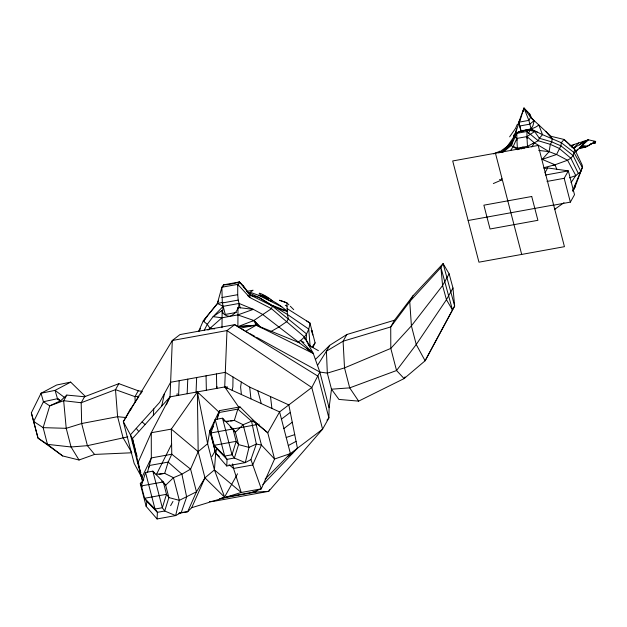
<?xml version="1.0" encoding="UTF-8"?>
<svg xmlns="http://www.w3.org/2000/svg" width="627" height="627" viewBox="0 0 627 627"><rect width="100%" height="100%" fill="white"/><g stroke="black" fill="none" stroke-linecap="round" stroke-linejoin="round"><path stroke-width="0.94" d="M236.497 312.411L225.289 314.44L222.319 302.974L221.864 287.237L223.525 284.846L239.404 281.962L243.292 285.74L250.087 294.956L272.345 306.015L306.619 333.972L306.117 339.732M240.235 307.951L238.197 300.098L237.704 294.682L237.743 284.352L239.404 281.962L250.087 294.956L249.828 297.504L271.467 308.672L304.354 336.887L309.926 346.026M233.025 377.007L232.86 387L232.147 390.323M452.976 288.005L446.44 299.698L416.242 344.505L396.546 370.526L349.701 387.862L331.495 389.202L338.933 399.423L358.628 401.131L404.117 378.575L425.106 360.791L454.646 306.054L452.976 288.005L449.128 273.85L443.101 263.599L412.919 295.866L394.477 320.232L346.833 334.512L329.7 345.336L326.424 351.191L327.325 373.12L331.495 389.202L329.097 407.769L328.893 417.927L322.591 429.189L268.685 491.341L213.995 501.263L209.355 501.537M574.881 185.968L574.849 187.489L573.094 190.859M221.997 327.709L222.123 310.389A11.341 8.394 -26.6 0 0 229.858 316.353A11.341 8.394 -26.6 0 0 237.994 307.504L253.355 309.354L262.431 314.299L313.281 353.503L319.833 372.046L329.097 407.769M299.628 342.859L256.263 325.186L237.892 326.651L237.994 307.504M166.351 404.807L170.035 396.86L172.307 340.485L179.988 334.583L234.678 324.668L244.812 330.797M178.601 395.308L179.189 380.699M187.175 393.756L187.763 379.147M196.055 392.141L196.651 377.532M219.45 412.542L197.372 391.906L198.171 451.659L204.966 477.86L191.705 507.698L187.677 511.726L181.25 512.557L175.631 515.59L157.071 518.952L157.401 512.33L155.018 509.053L144.571 498.277L141.365 485.917L145.535 472.492L152.847 471.159L163.294 481.936L165.677 485.212L168.882 497.572L164.713 511.005L157.401 512.33L146.953 501.553L144.571 498.277L166.5 494.303L168.882 497.572L179.33 500.354L196.463 491.803L204.966 477.86L214.41 469.913L215.672 453.368L209.802 430.71L219.521 410.614L239.976 406.907L255.573 422.41L267.768 432.802L274.563 459.003L261.31 488.841L252.046 492.336L221.974 497.791M217.467 416.853L219.278 412.48L237.829 409.117L251.56 421.187L256.325 444.049L250.918 459.591L245.298 462.616L226.739 465.986L227.068 459.356L224.685 456.08L214.238 445.303L211.033 432.943L215.202 419.518L222.514 418.193L232.962 428.97L235.344 432.238L238.55 444.598L234.38 458.031L227.068 459.356L216.621 448.579L214.238 445.303L236.167 441.33L238.55 444.598L248.997 447.388L256.325 444.049L261.443 445.068L274.563 459.003L290.395 453.587L322.591 429.189L311.784 387.51L226.99 330.57L172.307 340.485L123.339 421.689L134.147 463.377L142.047 478.017M153.364 415.372L153.756 408.922M176.971 395.606L177.159 393.678M216.934 386.467L216.746 388.387L216.448 373.943M551.008 136.302L552.073 138.826L551.776 141.882L550.341 144.351L549.087 151.663L542.222 159.376L555.005 164.791L567.545 160.23L570.844 158.2L573.102 155.543L574.763 149.422L564.049 139.453L551.008 136.302L530.591 117.304L524 108.048L518.764 122.218L521.029 130.941L519.532 131.842M222.452 313.014L223.188 306.329L217.381 303.39L203.219 321.055L198.641 331.291M238.534 308.225L239.067 303.444L253.355 309.354L237.798 314.919L221.919 317.795L213.109 316.651L207.302 324.3L204.222 330.343M513.419 137.916L513.748 135.314C520.496 128.159 531.578 131.474 538.805 124.945L542.504 134.656L561.298 142.721L573.815 152.361L582.358 167.48L572.6 190.804M219.521 410.614L217.13 419.416M241.356 382.055L240.603 387.047L241.395 394.532M157.071 518.952L146.154 506.373L146.953 501.553M226.739 465.986L215.821 453.407L216.621 448.579M223.134 286.672L223.525 284.846A14.813 3.441 -13.8 0 0 239.404 281.962L239.788 283.451M161.664 406.155L164.525 393.427M522.244 113.589L524 108.048L529.603 113.808L532.448 119.498L534.141 120.611L533.021 125.518L528.2 133.465M590.665 143.818L595.274 143.042L595.65 141.436L588.314 139.79L569.927 145.832M500.659 152.337L501.004 150.888L509.735 144.633M523.106 111.269L524 108.048L528.867 120.384L531.132 129.107L534.612 131.529L539.361 138.285L551.776 141.882L560.899 145.848L573.102 155.543L580.892 171.461L575.805 175.536L571.056 182.614M222.906 302.394L217.381 303.39L221.864 287.237L237.743 284.352L249.828 297.504L247.704 295.599M514.83 135.354L516.797 128.935M147.463 472.39L151.326 457.929L151.272 432.74L170.035 396.86L224.717 386.945L227.64 387.024M520.488 119.138L521.954 114.514M493.355 183.539L501.232 180.153L501.827 178.483M511.663 142.588L513.725 137.109L506.781 147.039L502.258 151.758M514.367 135.401L520.167 119.984M217.381 303.39L218.431 300.756M148.521 468.079L149.61 465.453L168.161 462.091L181.893 474.161L186.658 497.023L181.25 512.557L179.377 512.902M449.128 273.85L442.591 285.544L411.406 325.86L390.801 348.4L344.521 367.892L327.325 373.12L319.833 372.046L311.784 387.51L279.587 411.908L267.768 432.802L252.109 419.643M211.275 429.464L209.802 430.71L207.615 443.712L198.171 451.659L190.584 469.137L181.893 474.161L173.46 477.696L165.677 485.212L161.758 481.168M510.48 150.574L513.121 146.718L516.844 138.426L516.82 133.324L518.482 131.866L531.132 129.107L542.504 134.656L539.361 138.285L538.256 140.738L527.464 146.31L517.361 148.144L511.076 145.66L503.285 151.993M313.038 347.225L315.091 342.836L309.942 323.007L287.142 308.633M498.927 153.027L499.774 151.264L501.561 152.008M199.261 331.025L200.499 328.446M203.799 321.58L205.452 318.148L217.765 303.335M131.866 452.772L94.583 454.426L79.041 460.006L62.692 455.954L38.028 438.132L31.35 412.832L41.037 393.254L56.665 385.002L70.686 382.117L85.562 396.64M156.295 474.725L171.641 444.175M142.094 391.35L138.254 390.786L118.856 383.653L84.535 396.75L66.807 395.081L63.664 400.708L66.219 428.319L71.055 446.98L79.041 460.006M84.535 396.75L81.181 402.746L81.659 423.515L87.404 445.664L94.583 454.426M118.856 383.653L115.501 389.649L117.602 416.689L123.057 437.732L131.38 451.934M138.254 390.786L134.977 396.64L135.213 402.362M138.833 396.562L129.632 410.426L123.339 421.689L132.454 438.594L135.636 450.86M170.607 505.675L172.966 501.451M225.289 495.761L237.562 473.8M346.833 334.512L343.087 341.213L326.424 351.191L317.497 365.455M269.586 489.734L268.685 491.341L252.046 492.336M394.477 320.232L390.723 326.941L390.801 348.4L396.546 370.526L404.117 378.575L405.05 376.898M412.919 295.866L409.744 301.548L390.723 326.941L343.087 341.213L344.521 367.892L349.701 387.862L358.628 401.131M520.057 119.906L518.764 122.218L528.867 120.384L530.591 117.304L529.603 113.808M544.918 172.903L547.684 167.95L568.336 170.881L574.512 194.699L570.358 202.129L553.186 205.248M570.358 202.129L564.182 178.311L568.336 170.881L545.435 175.035M521.209 149.022L521.829 148.223L520.708 148.043L519.462 149.014M502.329 152.33L503.254 150.684L512.761 140.644M211.91 456.527L215.406 450.633M509.626 136.835L515.551 128.41L517.126 124.734L518.897 123.378L519.744 125.988L529.846 124.154L534.141 120.611M572.663 190.984L574.849 187.489L582.358 167.48L582.264 165.23L574.763 149.422L564.049 139.453L561.298 142.721L560.899 145.848L556.564 154.485L542.222 159.376M531.829 146.945L534.439 142.854L526.946 136.6L526.923 131.49L528.585 130.032L534.612 131.529L526.946 136.6L516.844 138.426L515.049 137.329L513.748 135.314L519.885 131.356L529.987 129.523L534.517 130.761M140.464 394.117L142.086 391.671M511.922 144.39L511.076 145.66L516.82 133.324L526.923 131.49L538.256 140.738L550.341 144.351L559.229 148.403L570.844 158.2L578.353 173.499M197.858 393.756L197.372 391.906L171.328 429.103L171.782 454.214L168.161 462.091L164.682 473.361L159.039 474.38M311.956 347.311L315.091 342.836M297.864 342.052C305.059 338.541 309.268 330.805 309.942 323.007L306.674 321M143.787 479.522L140.283 483.715L146.154 506.373M215.821 453.407L209.951 430.741L213.454 426.548M326.965 420.153L328.893 417.927L318.077 376.247L234.678 324.668L226.99 330.57L224.717 386.945L238.691 407.025M571.652 147.055L573.924 144.523M170.035 396.86L132.454 438.594L142.345 480.854M501.984 152.04L512.04 143.693M257.634 490.071L255.683 492.124L219.646 498.661M262.831 484.616L297.433 448.25L288.82 404.909L249.687 387.11L225.305 372.336L170.622 382.251L159.626 402.393L130.424 434.824L141.232 476.512M555.53 208.352L554.409 209.528L563.979 202.701M239.976 406.907L237.829 409.117L234.349 420.388L230.634 421.062M575.727 151.326L577.78 149.226M265.119 479.138L290.395 453.587L279.587 411.908L224.717 386.945L227.178 388.379M129.632 410.426L131.686 408.365M315.389 359.475L329.7 345.336M578.721 142.94L573.697 147.878L575.578 147.345M575.092 152.212L588.314 139.79L573.399 148.082M62.692 455.954L47.456 444.347L43.138 427.645L49.745 405.857L60.662 400.763L66.807 395.081M207.945 330.123L221.919 317.795M141.686 482.453L140.283 483.715L142.266 486.842M579.473 144.994L583.518 141.365L586.316 141.381M206.894 316.878L203.219 321.055L207.302 324.3L210.061 328.454L214.661 328.869M582.992 143.105L585.916 140.581M588.314 139.79L581.205 145.723L587.123 146.483L595.65 141.436L593.785 141.428M517.204 133.237L519.297 131.568L529.4 129.734L532.958 130.377L537.558 132.242M506.781 147.039L509.806 144.68M281.46 419.118L290.309 412.409M283.906 428.547L292.26 422.214M237.892 326.651L253.872 320.515L271.467 308.672L272.345 306.015L258.818 297.355L249.131 292.958L253.089 290.23L246.552 291.414M222.123 310.389L213.109 316.651L223.188 306.329L239.067 303.444M287.55 456.456L292.738 453.188M270.982 331.526L278.976 326.973L286.852 321.557L288.365 318.782L287.401 314.44L286.884 302.833L279.603 300.223M245.588 331.268L256.263 325.186L313.281 353.503L304.354 336.887L304.698 338.713M288.31 445.531L296.069 441.369M70.686 382.117L55.066 390.37L41.037 393.254L43.428 401.727L49.745 405.857L63.664 400.708L81.181 402.746L115.501 389.649L134.977 396.64L138.724 396.24M493.645 153.897L499.774 151.264M532.809 143.512L534.439 142.854L549.087 151.663L556.564 154.485L567.545 160.23L575.805 175.536L569.504 177.841M286.218 437.474L294.729 434.621M132.658 443.43L133.629 443.117M134.883 452.036L135.855 451.722M191.705 507.698L241.254 492.477L261.31 488.841L250.918 459.591M523.208 147.369L520.708 148.043L522.957 147.126L524.196 148.333M543.993 167.668L555.005 164.791L556.784 169.235M579.614 148.638L587.123 146.483L580.351 146.71M530.614 130.032L532.08 129.765M553.108 165.136L555.005 164.791M544.009 168.616L547.684 167.95M547.01 181.43L564.182 178.311M468.142 220.5L553.633 204.998M221.825 297.559L237.704 294.682M222.319 302.974L238.197 300.098M210.061 328.454L211.612 328.172M252.509 320.758L253.872 320.515L261.083 327.827M241.074 327.945L256.263 325.186L253.872 320.515L237.798 314.919M127.775 436.878L87.404 445.664L71.055 446.98L47.456 444.347L38.028 438.132L31.35 412.832M226.919 421.736L228.777 421.399M211.033 432.943L259.249 424.197M141.365 485.917L163.294 481.936L166.5 494.303L162.33 507.729L164.713 511.005L175.631 515.59L179.33 500.354L173.46 477.696L164.682 473.361L156.162 474.325M178.617 513.372L187.677 511.726L196.463 491.803L190.584 469.137L171.782 454.214L151.326 457.929L141.608 478.025L142.721 480.4M224.897 421.462L234.349 420.388L243.127 424.722L251.56 421.187L255.573 422.41L261.443 445.068L252.665 464.999L233.542 468.463L229.074 464.693M256.263 325.186L240.862 326.416M579.285 147.698L584.866 147.51L592.727 143.027L595.274 143.042M581.221 146.224L586.903 146.099M126.262 417.582L117.602 416.689L81.659 423.515L66.219 428.319L43.138 427.645L33.701 421.438L43.428 401.727L57.488 398.701L60.662 400.763M538.734 150.417L549.087 151.663M250.22 295.372L258.818 297.355L287.401 314.44L308.75 329.073L310.153 346.621M279.626 300.349L286.884 302.833L288.937 304.871M311.211 330.586L311.972 330.844L312.716 334.975L312.458 334.324M264.696 297.316A28.325 10.925 24.5 0 0 258.465 295.246L251.161 292.644L250.079 293.099L250.518 293.593M287.26 311.141L272.314 305.42A20.04 4.812 31 0 0 287.26 311.141L281.821 306.862A28.325 10.925 24.5 0 0 270.903 300.051M266.553 297.927L267.243 298.021L264.045 296.148L267.173 298.099M499.578 179.455L501.232 180.153M285.254 305.294L287.033 306.109M258.465 295.246L281.821 306.862M246.442 331.738L248.151 332.678M249.852 333.611L254.977 336.425M256.678 337.365L319.833 372.046M303.977 342.483L300.584 340.555L313.281 353.503L306.783 348.22M308.225 344.897L318.414 350.681M513.121 146.718L517.816 149.728M60.647 400.919L57.488 398.701L55.066 390.37L65.012 397.847M60.466 401.006L57.488 398.701L60.584 401.108M198.171 451.659L171.328 429.103L151.272 432.74L138.018 462.577L140.683 472.868M197.372 391.906L207.615 443.712L214.41 469.913L241.254 492.477L233.542 468.463L232.562 463.87M215.672 453.368L219.395 456.519M142.11 421.846L145.072 424.581M204.966 477.86L224.709 497.297L214.41 469.913M290.301 306.235L293.718 309.636M248.104 292.958L250.087 294.956L248.856 293.593M230.125 426.854L232.084 428.876M233.385 430.216L235.344 432.238L243.127 424.722L248.997 447.388L245.298 462.616L234.38 458.031L231.998 454.755L222.514 418.193L224.419 420.811M253.872 320.515L259.939 326.832M528.585 147.549L527.464 146.31L526.946 136.6L527.142 138.371M518.482 149.375L517.361 148.144L516.844 138.426L517.04 140.205M545.655 131.317L552.073 138.826M136.271 428.335L138.763 431.588M154.273 473.126L152.847 471.159L162.33 507.729L155.018 509.053L145.535 472.492M209.951 430.741L211.432 433.092M137.235 461.08L138.857 464.09M139.586 470.164L140.809 472.429M243.292 285.74L243.989 287.511M304.354 336.887L305.294 339.662M518.897 123.378L521.029 130.941M257.799 390.793L261.287 403.576M495.448 153.2L521.695 254.429M237.743 284.352L238.127 285.841M232.962 428.97L236.167 441.33L231.998 454.755L224.685 456.08L215.202 419.518M136.106 452.655L137.078 456.409M141.169 474.741L141.898 477.547M311.972 330.844L312.34 333.454M270.519 396.585L271.906 408.412M249.687 387.11L250.925 398.866M206.056 375.824L206.361 390.276M506.091 147.972A6.96 1.92 -33.7 0 1 511.201 142.995M452.467 309.95L425.106 360.791L416.242 344.505L411.406 325.86L409.744 301.548L440.922 267.494L443.101 263.599L454.646 306.054L452.467 309.95L446.44 299.698L442.591 285.544L440.922 267.494L452.467 309.95M538.193 145.448L452.702 160.959L478.95 262.18L564.441 246.677L538.193 145.448M531.727 196.502L483.872 205.178L490.048 228.996L537.903 220.32L531.727 196.502M263.795 296.579A3.637 0.549 30.8 0 0 268.756 298.985A3.637 0.549 30.8 0 0 264.351 295.795A3.637 0.549 30.8 0 0 263.795 296.579M269.79 300.513A7.422 1.129 30.8 0 0 271.405 299.894A8.935 1.356 30.8 0 0 259.594 293.209A7.422 1.129 30.8 0 0 259.86 294.353A27.361 4.146 30.8 0 0 269.79 300.513"/></g></svg>
